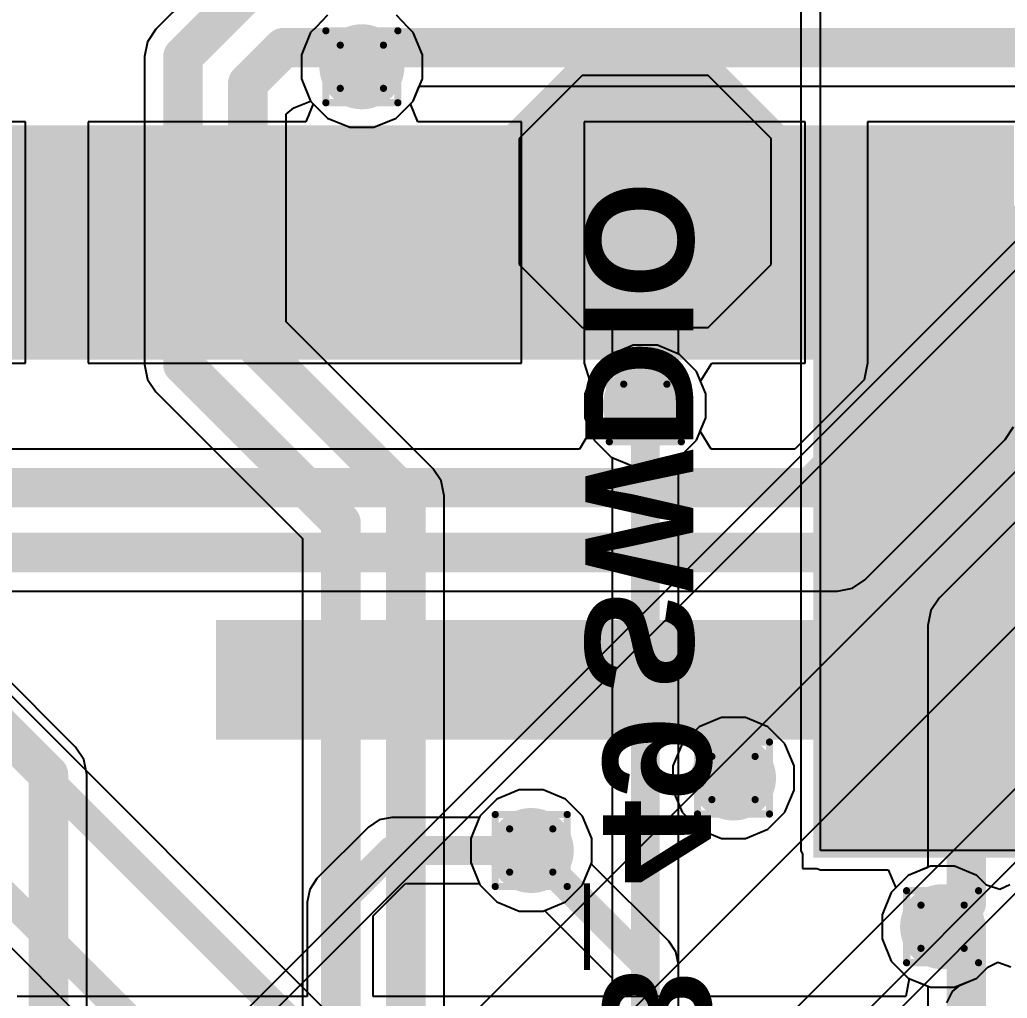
# Model space of a CAD drawing. Header units: inches. Extents: x -22 to 5433, y -13 to 5447.
# Drawn here: x 8.3 to 15.27, y 26.61 to 33.51 of the extents above; entities that cross this region are included whole.
import ezdxf

# ---------------------------------------------------------------- set-up
doc = ezdxf.new("R2010")
doc.units = ezdxf.units.IN
for name, color, linetype in [('Bottom Layer', 5, 'Continuous'), ('Bottom Overlay', 54, 'Continuous'), ('Bottom Paste', 16, 'Continuous'), ('Bottom Solder', 6, 'Continuous'), ('Drill Drawing', 1, 'Continuous'), ('Ground', 16, 'Continuous'), ('Power', 76, 'Continuous'), ('Top Layer', 1, 'Continuous'), ('Top Paste', 8, 'Continuous'), ('Top Solder', 216, 'Continuous'), ('Via Holes', 16, 'Continuous')]:
    doc.layers.add(name, color=color, linetype=linetype)
doc.styles.add('Arial_Bold', font='', dxfattribs={"height": 0.2})
doc.styles.get('Arial_Bold').set_extended_font_data('Arial', bold=True)

msp = doc.modelspace()

# ---------------------------------------------------------------- hatches: boundary and pattern name
at = {"layer": 'Bottom Layer'}
h = msp.add_hatch(color=5, dxfattribs=at)
edge = h.paths.add_edge_path()
edge.add_arc((10.7131, 33.183), 0.3, 0, 360)
for points in [[(13.4751, 31.8516), (13.4751, 32.6136), (13.0941, 32.9946), (12.3321, 32.9946), (11.9511, 32.6136), (11.9511, 31.8516), (12.3321, 31.4706), (13.0941, 31.4706)], [(13.9488, 32.1526), (17.4488, 32.1526), (17.4488, 27.6526), (13.9488, 27.6526)]]:
    msp.add_hatch(color=5, dxfattribs=at).paths.add_polyline_path(points)
h = msp.add_hatch(color=5, dxfattribs=at)
edge = h.paths.add_edge_path()
edge.add_arc((12.7131, 30.7907), 0.3, 0, 360)
h = msp.add_hatch(color=5, dxfattribs=at)
edge = h.paths.add_edge_path()
edge.add_arc((13.3354, 28.1641), 0.3, 0, 360)
h = msp.add_hatch(color=5, dxfattribs=at)
edge = h.paths.add_edge_path()
edge.add_arc((11.9081, 27.6526), 0.3, 0, 360)
h = msp.add_hatch(color=5, dxfattribs=at)
edge = h.paths.add_edge_path()
edge.add_arc((14.8106, 27.1147), 0.3, 0, 360)
at = {"layer": 'Bottom Paste'}
for points in [[(13.4751, 31.8516), (13.4751, 32.6136), (13.0941, 32.9946), (12.3321, 32.9946), (11.9511, 32.6136), (11.9511, 31.8516), (12.3321, 31.4706), (13.0941, 31.4706)], [(13.9488, 32.1526), (17.4488, 32.1526), (17.4488, 27.6526), (13.9488, 27.6526)]]:
    msp.add_hatch(color=16, dxfattribs=at).paths.add_polyline_path(points)
at = {"layer": 'Bottom Solder'}
for points in [[(13.5767, 31.8008), (13.5767, 32.6644), (13.1449, 33.0962), (12.2813, 33.0962), (11.8495, 32.6644), (11.8495, 31.8008), (12.2813, 31.369), (13.1449, 31.369)], [(13.898, 32.2034), (17.4996, 32.2034), (17.4996, 27.6018), (13.898, 27.6018)]]:
    msp.add_hatch(color=6, dxfattribs=at).paths.add_polyline_path(points)
at = {"layer": 'Ground'}
h = msp.add_hatch(color=16, dxfattribs=at)
edge = h.paths.add_edge_path()
edge.add_arc((10.7131, 33.183), 0.3, 0, 360)
h = msp.add_hatch(color=16, dxfattribs=at)
edge = h.paths.add_edge_path()
edge.add_arc((12.7131, 30.7907), 0.3, 0, 360)
h = msp.add_hatch(color=16, dxfattribs=at)
edge = h.paths.add_edge_path()
edge.add_arc((13.3354, 28.1641), 0.3, 0, 360)
h = msp.add_hatch(color=16, dxfattribs=at)
edge = h.paths.add_edge_path()
edge.add_arc((11.9081, 27.6526), 0.3, 0, 360)
h = msp.add_hatch(color=16, dxfattribs=at)
edge = h.paths.add_edge_path()
edge.add_arc((14.8106, 27.1147), 0.3, 0, 360)
at = {"layer": 'Power'}
h = msp.add_hatch(color=76, dxfattribs=at)
edge = h.paths.add_edge_path()
edge.add_arc((10.7131, 33.183), 0.3, 0, 360)
h = msp.add_hatch(color=76, dxfattribs=at)
edge = h.paths.add_edge_path()
edge.add_arc((12.7131, 30.7907), 0.3, 0, 360)
h = msp.add_hatch(color=76, dxfattribs=at)
edge = h.paths.add_edge_path()
edge.add_arc((13.3354, 28.1641), 0.3, 0, 360)
h = msp.add_hatch(color=76, dxfattribs=at)
edge = h.paths.add_edge_path()
edge.add_arc((11.9081, 27.6526), 0.3, 0, 360)
h = msp.add_hatch(color=76, dxfattribs=at)
edge = h.paths.add_edge_path()
edge.add_arc((14.8106, 27.1147), 0.3, 0, 360)
at = {"layer": 'Top Layer'}
h = msp.add_hatch(color=1, dxfattribs=at)
edge = h.paths.add_edge_path()
edge.add_arc((10.7131, 33.183), 0.3, 0, 360)
for points in [[(8.7131, 31.2177), (8.4081, 31.2177), (8.4081, 32.6677), (8.7131, 32.6677)], [(9.2131, 31.2177), (8.9081, 31.2177), (8.9081, 32.6677), (9.2131, 32.6677)], [(9.7131, 31.2177), (9.4081, 31.2177), (9.4081, 32.6677), (9.7131, 32.6677)], [(10.2131, 31.2177), (9.9081, 31.2177), (9.9081, 32.6677), (10.2131, 32.6677)], [(10.7131, 31.2177), (10.4081, 31.2177), (10.4081, 32.6677), (10.7131, 32.6677)], [(11.2131, 31.2177), (10.9081, 31.2177), (10.9081, 32.6677), (11.2131, 32.6677)], [(11.7131, 31.2177), (11.4081, 31.2177), (11.4081, 32.6677), (11.7131, 32.6677)], [(12.2131, 31.2177), (11.9081, 31.2177), (11.9081, 32.6677), (12.2131, 32.6677)], [(12.7131, 31.2177), (12.4081, 31.2177), (12.4081, 32.6677), (12.7131, 32.6677)], [(13.2131, 31.2177), (12.9081, 31.2177), (12.9081, 32.6677), (13.2131, 32.6677)], [(13.7131, 31.2177), (13.4081, 31.2177), (13.4081, 32.6677), (13.7131, 32.6677)], [(14.2131, 31.2177), (13.9081, 31.2177), (13.9081, 32.6677), (14.2131, 32.6677)], [(14.7131, 31.2177), (14.4081, 31.2177), (14.4081, 32.6677), (14.7131, 32.6677)], [(15.2131, 31.2177), (14.9081, 31.2177), (14.9081, 32.6677), (15.2131, 32.6677)], [(14.4856, 28.5367), (9.7856, 28.5367), (9.7856, 29.1767), (14.4856, 29.1767)]]:
    msp.add_hatch(color=1, dxfattribs=at).paths.add_polyline_path(points)
h = msp.add_hatch(color=1, dxfattribs=at)
edge = h.paths.add_edge_path()
edge.add_arc((12.7131, 30.7907), 0.3, 0, 360)
h = msp.add_hatch(color=1, dxfattribs=at)
edge = h.paths.add_edge_path()
edge.add_arc((13.3354, 28.1641), 0.3, 0, 360)
h = msp.add_hatch(color=1, dxfattribs=at)
edge = h.paths.add_edge_path()
edge.add_arc((11.9081, 27.6526), 0.3, 0, 360)
h = msp.add_hatch(color=1, dxfattribs=at)
edge = h.paths.add_edge_path()
edge.add_arc((14.8106, 27.1147), 0.3, 0, 360)
at = {"layer": 'Top Paste'}
for points in [[(8.7131, 31.2177), (8.4081, 31.2177), (8.4081, 32.6677), (8.7131, 32.6677)], [(9.2131, 31.2177), (8.9081, 31.2177), (8.9081, 32.6677), (9.2131, 32.6677)], [(9.7131, 31.2177), (9.4081, 31.2177), (9.4081, 32.6677), (9.7131, 32.6677)], [(10.2131, 31.2177), (9.9081, 31.2177), (9.9081, 32.6677), (10.2131, 32.6677)], [(10.7131, 31.2177), (10.4081, 31.2177), (10.4081, 32.6677), (10.7131, 32.6677)], [(11.2131, 31.2177), (10.9081, 31.2177), (10.9081, 32.6677), (11.2131, 32.6677)], [(11.7131, 31.2177), (11.4081, 31.2177), (11.4081, 32.6677), (11.7131, 32.6677)], [(12.2131, 31.2177), (11.9081, 31.2177), (11.9081, 32.6677), (12.2131, 32.6677)], [(12.7131, 31.2177), (12.4081, 31.2177), (12.4081, 32.6677), (12.7131, 32.6677)], [(13.2131, 31.2177), (12.9081, 31.2177), (12.9081, 32.6677), (13.2131, 32.6677)], [(13.7131, 31.2177), (13.4081, 31.2177), (13.4081, 32.6677), (13.7131, 32.6677)], [(14.2131, 31.2177), (13.9081, 31.2177), (13.9081, 32.6677), (14.2131, 32.6677)], [(14.7131, 31.2177), (14.4081, 31.2177), (14.4081, 32.6677), (14.7131, 32.6677)], [(15.2131, 31.2177), (14.9081, 31.2177), (14.9081, 32.6677), (15.2131, 32.6677)], [(14.4856, 28.5367), (9.7856, 28.5367), (9.7856, 29.1767), (14.4856, 29.1767)]]:
    msp.add_hatch(color=8, dxfattribs=at).paths.add_polyline_path(points)
at = {"layer": 'Top Solder'}
for points in [[(8.3147, 31.1161), (7.8065, 31.1161), (7.8065, 32.7693), (8.3147, 32.7693)], [(8.8147, 31.1161), (8.3065, 31.1161), (8.3065, 32.7693), (8.8147, 32.7693)], [(9.3147, 31.1161), (8.8065, 31.1161), (8.8065, 32.7693), (9.3147, 32.7693)], [(9.8147, 31.1161), (9.3065, 31.1161), (9.3065, 32.7693), (9.8147, 32.7693)], [(10.3147, 31.1161), (9.8065, 31.1161), (9.8065, 32.7693), (10.3147, 32.7693)], [(10.8147, 31.1161), (10.3065, 31.1161), (10.3065, 32.7693), (10.8147, 32.7693)], [(11.3147, 31.1161), (10.8065, 31.1161), (10.8065, 32.7693), (11.3147, 32.7693)], [(11.8147, 31.1161), (11.3065, 31.1161), (11.3065, 32.7693), (11.8147, 32.7693)], [(12.3147, 31.1161), (11.8065, 31.1161), (11.8065, 32.7693), (12.3147, 32.7693)], [(12.8147, 31.1161), (12.3065, 31.1161), (12.3065, 32.7693), (12.8147, 32.7693)], [(13.3147, 31.1161), (12.8065, 31.1161), (12.8065, 32.7693), (13.3147, 32.7693)], [(13.8147, 31.1161), (13.3065, 31.1161), (13.3065, 32.7693), (13.8147, 32.7693)], [(14.3147, 31.1161), (13.8065, 31.1161), (13.8065, 32.7693), (14.3147, 32.7693)], [(14.8147, 31.1161), (14.3065, 31.1161), (14.3065, 32.7693), (14.8147, 32.7693)], [(15.3147, 31.1161), (14.8065, 31.1161), (14.8065, 32.7693), (15.3147, 32.7693)], [(14.5872, 28.4351), (9.684, 28.4351), (9.684, 29.2783), (14.5872, 29.2783)]]:
    msp.add_hatch(color=216, dxfattribs=at).paths.add_polyline_path(points)
at = {"layer": 'Via Holes'}
h = msp.add_hatch(color=7, dxfattribs=at)
edge = h.paths.add_edge_path()
edge.add_arc((10.7131, 33.183), 0.15, 0, 360)
h = msp.add_hatch(color=7, dxfattribs=at)
edge = h.paths.add_edge_path()
edge.add_arc((12.7131, 30.7907), 0.15, 0, 360)
h = msp.add_hatch(color=7, dxfattribs=at)
edge = h.paths.add_edge_path()
edge.add_arc((13.3354, 28.1641), 0.15, 0, 360)
h = msp.add_hatch(color=7, dxfattribs=at)
edge = h.paths.add_edge_path()
edge.add_arc((11.9081, 27.6526), 0.15, 0, 360)
h = msp.add_hatch(color=7, dxfattribs=at)
edge = h.paths.add_edge_path()
edge.add_arc((14.8106, 27.1147), 0.15, 0, 360)

# ---------------------------------------------------------------- linework, layer by layer
at = {"layer": 'Bottom Layer'}
for p, q in [((13.8113, 34.1324), (13.8113, 27.6526)), ((13.9488, 27.6526), (13.9488, 34.1324)), ((9.7783, 33.9674), (9.2586, 33.4476)), ((11.0364, 33.4635), (10.9564, 33.5465)), ((9.2586, 33.4476), (9.1997, 33.3594)), ((11.0751, 33.4249), (11.0364, 33.4635)), ((11.1401, 33.2679), (11.0751, 33.4249)), ((9.1997, 33.3594), (9.179, 33.2554)), ((9.179, 33.2554), (9.179, 31.0814)), ((11.1401, 33.0981), (11.1401, 33.2679)), ((11.0751, 32.9411), (11.1401, 33.0981)), ((12.2686, 33.1216), (11.8241, 32.6771)), ((13.1576, 33.1216), (12.2686, 33.1216)), ((13.6021, 32.6771), (13.1576, 33.1216)), ((10.18, 32.8481), (10.234, 32.8923)), ((10.234, 32.8923), (10.3511, 32.9411)), ((10.3511, 32.9411), (10.4712, 32.821)), ((10.955, 32.821), (11.0751, 32.9411)), ((10.18, 31.3834), (10.18, 32.8481)), ((10.4712, 32.821), (10.6282, 32.756)), ((10.798, 32.756), (10.955, 32.821)), ((10.6282, 32.756), (10.798, 32.756)), ((11.8241, 32.6771), (11.8241, 31.7881)), ((13.6021, 31.7881), (13.6021, 32.6771)), ((11.8241, 31.7881), (12.2686, 31.3436)), ((13.1576, 31.3436), (13.6021, 31.7881)), ((11.2147, 30.3487), (10.18, 31.3834)), ((12.2686, 31.3436), (12.48, 31.3436)), ((12.48, 31.3436), (12.48, 31.1564)), ((12.9462, 31.1564), (12.9462, 31.3436)), ((12.9462, 31.3436), (13.1576, 31.3436)), ((12.4712, 31.1527), (12.3511, 31.0326)), ((12.48, 31.1564), (12.4712, 31.1527)), ((12.955, 31.1527), (12.9462, 31.1564)), ((13.0751, 31.0326), (12.955, 31.1527)), ((9.179, 31.0814), (9.1997, 30.9773)), ((12.3511, 31.0326), (12.2861, 30.8757)), ((13.1401, 30.8757), (13.0751, 31.0326)), ((9.1997, 30.9773), (9.2586, 30.8891)), ((9.2586, 30.8891), (10.2933, 29.8544)), ((12.2861, 30.8757), (12.2861, 30.7058)), ((13.1401, 30.7058), (13.1401, 30.8757)), ((12.2861, 30.7058), (12.3511, 30.5489)), ((13.0751, 30.5489), (13.1401, 30.7058)), ((12.3511, 30.5489), (12.4712, 30.4288)), ((12.955, 30.4288), (13.0751, 30.5489)), ((8.6933, 28.3818), (6.67, 30.4051)), ((12.4712, 30.4288), (12.6282, 30.3637)), ((12.798, 30.3637), (12.955, 30.4288)), ((11.2737, 30.2605), (11.2147, 30.3487)), ((12.6282, 30.3637), (12.798, 30.3637)), ((11.2944, 30.1564), (11.2737, 30.2605)), ((11.2944, 23.1618), (11.2944, 30.1564)), ((10.2933, 29.8544), (10.2933, 23.1618)), ((8.7523, 28.2936), (8.6933, 28.3818)), ((8.773, 28.1895), (8.7523, 28.2936)), ((8.773, 23.1618), (8.773, 28.1895)), ((11.6662, 28.0146), (11.5461, 27.8944)), ((11.8232, 28.0796), (11.6662, 28.0146)), ((11.993, 28.0796), (11.8232, 28.0796)), ((12.15, 28.0146), (11.993, 28.0796)), ((12.2701, 27.8944), (12.15, 28.0146)), ((11.5461, 27.8944), (11.4811, 27.7375)), ((12.3351, 27.7375), (12.2701, 27.8944)), ((11.4811, 27.7375), (11.4811, 27.5676)), ((12.3351, 27.5676), (12.3351, 27.7375)), ((13.8113, 27.6526), (13.8218, 27.6273)), ((13.8218, 27.6273), (13.8218, 27.5256)), ((17.7131, 27.6526), (13.9488, 27.6526)), ((11.4811, 27.5676), (11.5461, 27.4107)), ((12.3315, 27.5588), (12.3351, 27.5676)), ((12.8779, 27.0124), (12.3315, 27.5588)), ((13.8218, 27.5256), (13.9235, 27.5256)), ((13.9235, 27.5256), (13.9488, 27.5151)), ((13.9488, 27.5151), (14.4276, 27.5151)), ((14.4276, 27.5151), (14.4802, 27.3881)), ((11.5461, 27.4107), (11.6662, 27.2906)), ((14.4802, 27.3881), (14.4486, 27.3565)), ((14.4486, 27.3565), (14.3836, 27.1996)), ((11.6662, 27.2906), (11.8232, 27.2256)), ((11.8232, 27.2256), (11.993, 27.2256)), ((11.993, 27.2256), (12.0018, 27.2292)), ((12.0018, 27.2292), (12.48, 26.751)), ((14.3836, 27.1996), (14.3836, 27.0297)), ((12.9284, 26.9368), (12.8779, 27.0124)), ((14.3836, 27.0297), (14.4486, 26.8728)), ((12.9462, 26.8476), (12.9284, 26.9368)), ((12.9462, 25.5505), (12.9462, 26.8476)), ((14.4486, 26.8728), (14.5687, 26.7527)), ((12.48, 26.751), (12.48, 25.5505)), ((14.5687, 26.7527), (14.7065, 26.6956)), ((14.7065, 26.6956), (14.7065, 24.9565))]:
    msp.add_line(p, q, dxfattribs=at)
for points in [[(9.4509, 33.2554, 0.2794, 0.2794, 0), (9.9706, 33.7751, 0.2794, 0.2794, 0)], [(9.9081, 33.066, 0.2794, 0.2794, 0), (10.16, 33.3179, 0.2794, 0.2794, 0)], [(10.16, 33.3179, 0.2794, 0.2794, 0), (10.5782, 33.3179, 0.2794, 0.2794, 0)], [(10.5782, 33.3179, 0.2794, 0.2794, 0), (10.7131, 33.183, 0.2794, 0.2794, 0)], [(9.4509, 31.0814, 0.2794, 0.2794, 0), (9.4509, 33.2554, 0.2794, 0.2794, 0)], [(9.9081, 31.2707, 0.2794, 0.2794, 0), (9.9081, 33.066, 0.2794, 0.2794, 0)], [(12.7131, 32.2326, 0.2032, 0.2032, 0), (12.7131, 32.4861, 0.2032, 0.2032, 0)], [(12.7131, 30.7907, 0.2032, 0.2032, 0), (12.7131, 32.2326, 0.2032, 0.2032, 0)], [(9.9081, 31.2707, 0.2794, 0.2794, 0), (11.0224, 30.1564, 0.2794, 0.2794, 0)], [(9.4509, 31.0814, 0.2794, 0.2794, 0), (10.5652, 29.967, 0.2794, 0.2794, 0)], [(6.4777, 30.2128, 0.2794, 0.2794, 0), (8.501, 28.1895, 0.2794, 0.2794, 0)], [(11.0224, 22.6293, 0.2794, 0.2794, 0), (11.0224, 30.1564, 0.2794, 0.2794, 0)], [(10.5652, 20.1059, 0.2794, 0.2794, 0), (10.5652, 29.967, 0.2794, 0.2794, 0)], [(8.501, 18.4417, 0.2794, 0.2794, 0), (8.501, 28.1895, 0.2794, 0.2794, 0)], [(11.9081, 27.6526, 0.2032, 0.2032, 0), (12.7131, 26.8476, 0.2032, 0.2032, 0)], [(14.8106, 27.1147, 0.2794, 0.2794, 0), (14.9785, 27.1147, 0.2794, 0.2794, 0)], [(14.9785, 24.9565, 0.2794, 0.2794, 0), (14.9785, 27.1147, 0.2794, 0.2794, 0)], [(12.7131, 24.6615, 0.2032, 0.2032, 0), (12.7131, 26.8476, 0.2032, 0.2032, 0)]]:
    msp.add_lwpolyline(points, format="xyseb", dxfattribs=at)
for points in [[(10.0902, 33.3179, 0.1397, 0.1397, 1), (10.2299, 33.3179, 0.1397, 0.1397, 1)], [(10.0902, 33.3179, 0.1397, 0.1397, 1), (10.2299, 33.3179, 0.1397, 0.1397, 1)], [(10.5084, 33.3179, 0.1397, 0.1397, 1), (10.6481, 33.3179, 0.1397, 0.1397, 1)], [(10.5084, 33.3179, 0.1397, 0.1397, 1), (10.6481, 33.3179, 0.1397, 0.1397, 1)], [(9.381, 33.2554, 0.1397, 0.1397, 1), (9.5207, 33.2554, 0.1397, 0.1397, 1)], [(9.381, 33.2554, 0.1397, 0.1397, 1), (9.5207, 33.2554, 0.1397, 0.1397, 1)], [(10.6433, 33.183, 0.1397, 0.1397, 1), (10.783, 33.183, 0.1397, 0.1397, 1)], [(9.8382, 33.066, 0.1397, 0.1397, 1), (9.9779, 33.066, 0.1397, 0.1397, 1)], [(9.8382, 33.066, 0.1397, 0.1397, 1), (9.9779, 33.066, 0.1397, 0.1397, 1)], [(12.6623, 32.4861, 0.1016, 0.1016, 1), (12.7639, 32.4861, 0.1016, 0.1016, 1)], [(12.6623, 32.2326, 0.1016, 0.1016, 1), (12.7639, 32.2326, 0.1016, 0.1016, 1)], [(12.6623, 32.2326, 0.1016, 0.1016, 1), (12.7639, 32.2326, 0.1016, 0.1016, 1)], [(9.8382, 31.2707, 0.1397, 0.1397, 1), (9.9779, 31.2707, 0.1397, 0.1397, 1)], [(9.8382, 31.2707, 0.1397, 0.1397, 1), (9.9779, 31.2707, 0.1397, 0.1397, 1)], [(9.381, 31.0814, 0.1397, 0.1397, 1), (9.5207, 31.0814, 0.1397, 0.1397, 1)], [(9.381, 31.0814, 0.1397, 0.1397, 1), (9.5207, 31.0814, 0.1397, 0.1397, 1)], [(12.6623, 30.7907, 0.1016, 0.1016, 1), (12.7639, 30.7907, 0.1016, 0.1016, 1)], [(10.9526, 30.1564, 0.1397, 0.1397, 1), (11.0923, 30.1564, 0.1397, 0.1397, 1)], [(10.9526, 30.1564, 0.1397, 0.1397, 1), (11.0923, 30.1564, 0.1397, 0.1397, 1)], [(10.4954, 29.967, 0.1397, 0.1397, 1), (10.6351, 29.967, 0.1397, 0.1397, 1)], [(10.4954, 29.967, 0.1397, 0.1397, 1), (10.6351, 29.967, 0.1397, 0.1397, 1)], [(8.4312, 28.1895, 0.1397, 0.1397, 1), (8.5709, 28.1895, 0.1397, 0.1397, 1)], [(8.4312, 28.1895, 0.1397, 0.1397, 1), (8.5709, 28.1895, 0.1397, 0.1397, 1)], [(11.8573, 27.6526, 0.1016, 0.1016, 1), (11.9589, 27.6526, 0.1016, 0.1016, 1)], [(14.7407, 27.1147, 0.1397, 0.1397, 1), (14.8804, 27.1147, 0.1397, 0.1397, 1)], [(14.9086, 27.1147, 0.1397, 0.1397, 1), (15.0483, 27.1147, 0.1397, 0.1397, 1)], [(14.9086, 27.1147, 0.1397, 0.1397, 1), (15.0483, 27.1147, 0.1397, 0.1397, 1)], [(12.6623, 26.8476, 0.1016, 0.1016, 1), (12.7639, 26.8476, 0.1016, 0.1016, 1)], [(12.6623, 26.8476, 0.1016, 0.1016, 1), (12.7639, 26.8476, 0.1016, 0.1016, 1)]]:
    msp.add_lwpolyline(points, format="xyseb", close=True, dxfattribs=at)
at = {"layer": 'Bottom Overlay'}
for points in [[(11.7733, 32.6644, 0.2, 0.2, 0), (12.2813, 33.1724, 0.2, 0.2, 0)], [(12.2813, 33.1724, 0.2, 0.2, 0), (13.1449, 33.1724, 0.2, 0.2, 0)], [(13.1449, 33.1724, 0.2, 0.2, 0), (13.6529, 32.6644, 0.2, 0.2, 0)], [(11.7733, 31.8008, 0.2, 0.2, 0), (11.7733, 32.6644, 0.2, 0.2, 0)], [(13.6529, 31.8008, 0.2, 0.2, 0), (13.6529, 32.6644, 0.2, 0.2, 0)], [(11.7733, 31.8008, 0.2, 0.2, 0), (12.2813, 31.2928, 0.2, 0.2, 0)], [(13.1449, 31.2928, 0.2, 0.2, 0), (13.6529, 31.8008, 0.2, 0.2, 0)], [(12.2813, 31.2928, 0.2, 0.2, 0), (13.1449, 31.2928, 0.2, 0.2, 0)]]:
    msp.add_lwpolyline(points, format="xyseb", dxfattribs=at)
for points in [[(12.2313, 33.1724, 0.1, 0.1, 1), (12.3313, 33.1724, 0.1, 0.1, 1)], [(12.2313, 33.1724, 0.1, 0.1, 1), (12.3313, 33.1724, 0.1, 0.1, 1)], [(13.0949, 33.1724, 0.1, 0.1, 1), (13.1949, 33.1724, 0.1, 0.1, 1)], [(13.0949, 33.1724, 0.1, 0.1, 1), (13.1949, 33.1724, 0.1, 0.1, 1)], [(11.7233, 32.6644, 0.1, 0.1, 1), (11.8233, 32.6644, 0.1, 0.1, 1)], [(11.7233, 32.6644, 0.1, 0.1, 1), (11.8233, 32.6644, 0.1, 0.1, 1)], [(13.6029, 32.6644, 0.1, 0.1, 1), (13.7029, 32.6644, 0.1, 0.1, 1)], [(13.6029, 32.6644, 0.1, 0.1, 1), (13.7029, 32.6644, 0.1, 0.1, 1)], [(11.7233, 31.8008, 0.1, 0.1, 1), (11.8233, 31.8008, 0.1, 0.1, 1)], [(11.7233, 31.8008, 0.1, 0.1, 1), (11.8233, 31.8008, 0.1, 0.1, 1)], [(13.6029, 31.8008, 0.1, 0.1, 1), (13.7029, 31.8008, 0.1, 0.1, 1)], [(13.6029, 31.8008, 0.1, 0.1, 1), (13.7029, 31.8008, 0.1, 0.1, 1)], [(12.2313, 31.2928, 0.1, 0.1, 1), (12.3313, 31.2928, 0.1, 0.1, 1)], [(12.2313, 31.2928, 0.1, 0.1, 1), (12.3313, 31.2928, 0.1, 0.1, 1)], [(13.0949, 31.2928, 0.1, 0.1, 1), (13.1949, 31.2928, 0.1, 0.1, 1)], [(13.0949, 31.2928, 0.1, 0.1, 1), (13.1949, 31.2928, 0.1, 0.1, 1)]]:
    msp.add_lwpolyline(points, format="xyseb", close=True, dxfattribs=at)
at = {"layer": 'Bottom Solder'}
for p in [(-5.5852, 10.8458), (-5.5045, 7.2536), (-5.2386, 6.9971), (-5.2385, 11.397), (-3.6162, 11.3878), (-3.0662, 10.8378)]:
    msp.add_line(p, (5432.8521, 5447.4931), dxfattribs=at)
at = {"layer": 'Drill Drawing'}
for points in [[(10.4591, 33.437, 0.0508, 0.0508, 0), (10.9671, 33.437, 0.0508, 0.0508, 0)], [(10.4591, 32.929, 0.0508, 0.0508, 0), (10.4591, 33.437, 0.0508, 0.0508, 0)], [(10.9671, 32.929, 0.0508, 0.0508, 0), (10.9671, 33.437, 0.0508, 0.0508, 0)], [(10.5607, 33.3354, 0.0508, 0.0508, 0), (10.8655, 33.3354, 0.0508, 0.0508, 0)], [(10.5607, 33.0306, 0.0508, 0.0508, 0), (10.5607, 33.3354, 0.0508, 0.0508, 0)], [(10.8655, 33.0306, 0.0508, 0.0508, 0), (10.8655, 33.3354, 0.0508, 0.0508, 0)], [(10.5607, 33.0306, 0.0508, 0.0508, 0), (10.8655, 33.0306, 0.0508, 0.0508, 0)], [(10.4591, 32.929, 0.0508, 0.0508, 0), (10.9671, 32.929, 0.0508, 0.0508, 0)], [(12.4591, 31.0447, 0.0508, 0.0508, 0), (12.9671, 31.0447, 0.0508, 0.0508, 0)], [(12.4591, 30.5367, 0.0508, 0.0508, 0), (12.4591, 31.0447, 0.0508, 0.0508, 0)], [(12.9671, 30.5367, 0.0508, 0.0508, 0), (12.9671, 31.0447, 0.0508, 0.0508, 0)], [(12.5607, 30.9431, 0.0508, 0.0508, 0), (12.8655, 30.9431, 0.0508, 0.0508, 0)], [(12.5607, 30.6383, 0.0508, 0.0508, 0), (12.5607, 30.9431, 0.0508, 0.0508, 0)], [(12.8655, 30.6383, 0.0508, 0.0508, 0), (12.8655, 30.9431, 0.0508, 0.0508, 0)], [(12.5607, 30.6383, 0.0508, 0.0508, 0), (12.8655, 30.6383, 0.0508, 0.0508, 0)], [(12.4591, 30.5367, 0.0508, 0.0508, 0), (12.9671, 30.5367, 0.0508, 0.0508, 0)], [(13.0814, 28.4181, 0.0508, 0.0508, 0), (13.5894, 28.4181, 0.0508, 0.0508, 0)], [(13.0814, 27.9101, 0.0508, 0.0508, 0), (13.0814, 28.4181, 0.0508, 0.0508, 0)], [(13.5894, 27.9101, 0.0508, 0.0508, 0), (13.5894, 28.4181, 0.0508, 0.0508, 0)], [(13.183, 28.3165, 0.0508, 0.0508, 0), (13.4878, 28.3165, 0.0508, 0.0508, 0)], [(13.183, 28.0117, 0.0508, 0.0508, 0), (13.183, 28.3165, 0.0508, 0.0508, 0)], [(13.4878, 28.0117, 0.0508, 0.0508, 0), (13.4878, 28.3165, 0.0508, 0.0508, 0)], [(13.183, 28.0117, 0.0508, 0.0508, 0), (13.4878, 28.0117, 0.0508, 0.0508, 0)], [(11.6541, 27.9066, 0.0508, 0.0508, 0), (12.1621, 27.9066, 0.0508, 0.0508, 0)], [(11.6541, 27.3986, 0.0508, 0.0508, 0), (11.6541, 27.9066, 0.0508, 0.0508, 0)], [(12.1621, 27.3986, 0.0508, 0.0508, 0), (12.1621, 27.9066, 0.0508, 0.0508, 0)], [(13.0814, 27.9101, 0.0508, 0.0508, 0), (13.5894, 27.9101, 0.0508, 0.0508, 0)], [(11.7557, 27.805, 0.0508, 0.0508, 0), (12.0605, 27.805, 0.0508, 0.0508, 0)], [(11.7557, 27.5002, 0.0508, 0.0508, 0), (11.7557, 27.805, 0.0508, 0.0508, 0)], [(12.0605, 27.5002, 0.0508, 0.0508, 0), (12.0605, 27.805, 0.0508, 0.0508, 0)], [(11.7557, 27.5002, 0.0508, 0.0508, 0), (12.0605, 27.5002, 0.0508, 0.0508, 0)], [(11.6541, 27.3986, 0.0508, 0.0508, 0), (12.1621, 27.3986, 0.0508, 0.0508, 0)], [(14.5566, 27.3687, 0.0508, 0.0508, 0), (15.0646, 27.3687, 0.0508, 0.0508, 0)], [(14.5566, 26.8607, 0.0508, 0.0508, 0), (14.5566, 27.3687, 0.0508, 0.0508, 0)], [(15.0646, 26.8607, 0.0508, 0.0508, 0), (15.0646, 27.3687, 0.0508, 0.0508, 0)], [(14.6582, 27.2671, 0.0508, 0.0508, 0), (14.963, 27.2671, 0.0508, 0.0508, 0)], [(14.6582, 26.9623, 0.0508, 0.0508, 0), (14.6582, 27.2671, 0.0508, 0.0508, 0)], [(14.963, 26.9623, 0.0508, 0.0508, 0), (14.963, 27.2671, 0.0508, 0.0508, 0)], [(14.6582, 26.9623, 0.0508, 0.0508, 0), (14.963, 26.9623, 0.0508, 0.0508, 0)], [(14.5566, 26.8607, 0.0508, 0.0508, 0), (15.0646, 26.8607, 0.0508, 0.0508, 0)]]:
    msp.add_lwpolyline(points, format="xyseb", dxfattribs=at)
for points in [[(10.4464, 33.437, 0.0254, 0.0254, 1), (10.4718, 33.437, 0.0254, 0.0254, 1)], [(10.4464, 33.437, 0.0254, 0.0254, 1), (10.4718, 33.437, 0.0254, 0.0254, 1)], [(10.9544, 33.437, 0.0254, 0.0254, 1), (10.9798, 33.437, 0.0254, 0.0254, 1)], [(10.9544, 33.437, 0.0254, 0.0254, 1), (10.9798, 33.437, 0.0254, 0.0254, 1)], [(10.548, 33.3354, 0.0254, 0.0254, 1), (10.5734, 33.3354, 0.0254, 0.0254, 1)], [(10.548, 33.3354, 0.0254, 0.0254, 1), (10.5734, 33.3354, 0.0254, 0.0254, 1)], [(10.8528, 33.3354, 0.0254, 0.0254, 1), (10.8782, 33.3354, 0.0254, 0.0254, 1)], [(10.8528, 33.3354, 0.0254, 0.0254, 1), (10.8782, 33.3354, 0.0254, 0.0254, 1)], [(10.548, 33.0306, 0.0254, 0.0254, 1), (10.5734, 33.0306, 0.0254, 0.0254, 1)], [(10.548, 33.0306, 0.0254, 0.0254, 1), (10.5734, 33.0306, 0.0254, 0.0254, 1)], [(10.8528, 33.0306, 0.0254, 0.0254, 1), (10.8782, 33.0306, 0.0254, 0.0254, 1)], [(10.8528, 33.0306, 0.0254, 0.0254, 1), (10.8782, 33.0306, 0.0254, 0.0254, 1)], [(10.4464, 32.929, 0.0254, 0.0254, 1), (10.4718, 32.929, 0.0254, 0.0254, 1)], [(10.4464, 32.929, 0.0254, 0.0254, 1), (10.4718, 32.929, 0.0254, 0.0254, 1)], [(10.9544, 32.929, 0.0254, 0.0254, 1), (10.9798, 32.929, 0.0254, 0.0254, 1)], [(10.9544, 32.929, 0.0254, 0.0254, 1), (10.9798, 32.929, 0.0254, 0.0254, 1)], [(12.4464, 31.0447, 0.0254, 0.0254, 1), (12.4718, 31.0447, 0.0254, 0.0254, 1)], [(12.4464, 31.0447, 0.0254, 0.0254, 1), (12.4718, 31.0447, 0.0254, 0.0254, 1)], [(12.9544, 31.0447, 0.0254, 0.0254, 1), (12.9798, 31.0447, 0.0254, 0.0254, 1)], [(12.9544, 31.0447, 0.0254, 0.0254, 1), (12.9798, 31.0447, 0.0254, 0.0254, 1)], [(12.548, 30.9431, 0.0254, 0.0254, 1), (12.5734, 30.9431, 0.0254, 0.0254, 1)], [(12.548, 30.9431, 0.0254, 0.0254, 1), (12.5734, 30.9431, 0.0254, 0.0254, 1)], [(12.8528, 30.9431, 0.0254, 0.0254, 1), (12.8782, 30.9431, 0.0254, 0.0254, 1)], [(12.8528, 30.9431, 0.0254, 0.0254, 1), (12.8782, 30.9431, 0.0254, 0.0254, 1)], [(12.548, 30.6383, 0.0254, 0.0254, 1), (12.5734, 30.6383, 0.0254, 0.0254, 1)], [(12.548, 30.6383, 0.0254, 0.0254, 1), (12.5734, 30.6383, 0.0254, 0.0254, 1)], [(12.8528, 30.6383, 0.0254, 0.0254, 1), (12.8782, 30.6383, 0.0254, 0.0254, 1)], [(12.8528, 30.6383, 0.0254, 0.0254, 1), (12.8782, 30.6383, 0.0254, 0.0254, 1)], [(12.4464, 30.5367, 0.0254, 0.0254, 1), (12.4718, 30.5367, 0.0254, 0.0254, 1)], [(12.4464, 30.5367, 0.0254, 0.0254, 1), (12.4718, 30.5367, 0.0254, 0.0254, 1)], [(12.9544, 30.5367, 0.0254, 0.0254, 1), (12.9798, 30.5367, 0.0254, 0.0254, 1)], [(12.9544, 30.5367, 0.0254, 0.0254, 1), (12.9798, 30.5367, 0.0254, 0.0254, 1)], [(13.0687, 28.4181, 0.0254, 0.0254, 1), (13.0941, 28.4181, 0.0254, 0.0254, 1)], [(13.0687, 28.4181, 0.0254, 0.0254, 1), (13.0941, 28.4181, 0.0254, 0.0254, 1)], [(13.5767, 28.4181, 0.0254, 0.0254, 1), (13.6021, 28.4181, 0.0254, 0.0254, 1)], [(13.5767, 28.4181, 0.0254, 0.0254, 1), (13.6021, 28.4181, 0.0254, 0.0254, 1)], [(13.1703, 28.3165, 0.0254, 0.0254, 1), (13.1957, 28.3165, 0.0254, 0.0254, 1)], [(13.1703, 28.3165, 0.0254, 0.0254, 1), (13.1957, 28.3165, 0.0254, 0.0254, 1)], [(13.4751, 28.3165, 0.0254, 0.0254, 1), (13.5005, 28.3165, 0.0254, 0.0254, 1)], [(13.4751, 28.3165, 0.0254, 0.0254, 1), (13.5005, 28.3165, 0.0254, 0.0254, 1)], [(13.1703, 28.0117, 0.0254, 0.0254, 1), (13.1957, 28.0117, 0.0254, 0.0254, 1)], [(13.1703, 28.0117, 0.0254, 0.0254, 1), (13.1957, 28.0117, 0.0254, 0.0254, 1)], [(13.4751, 28.0117, 0.0254, 0.0254, 1), (13.5005, 28.0117, 0.0254, 0.0254, 1)], [(13.4751, 28.0117, 0.0254, 0.0254, 1), (13.5005, 28.0117, 0.0254, 0.0254, 1)], [(11.6414, 27.9066, 0.0254, 0.0254, 1), (11.6668, 27.9066, 0.0254, 0.0254, 1)], [(11.6414, 27.9066, 0.0254, 0.0254, 1), (11.6668, 27.9066, 0.0254, 0.0254, 1)], [(12.1494, 27.9066, 0.0254, 0.0254, 1), (12.1748, 27.9066, 0.0254, 0.0254, 1)], [(12.1494, 27.9066, 0.0254, 0.0254, 1), (12.1748, 27.9066, 0.0254, 0.0254, 1)], [(13.0687, 27.9101, 0.0254, 0.0254, 1), (13.0941, 27.9101, 0.0254, 0.0254, 1)], [(13.0687, 27.9101, 0.0254, 0.0254, 1), (13.0941, 27.9101, 0.0254, 0.0254, 1)], [(13.5767, 27.9101, 0.0254, 0.0254, 1), (13.6021, 27.9101, 0.0254, 0.0254, 1)], [(13.5767, 27.9101, 0.0254, 0.0254, 1), (13.6021, 27.9101, 0.0254, 0.0254, 1)], [(11.743, 27.805, 0.0254, 0.0254, 1), (11.7684, 27.805, 0.0254, 0.0254, 1)], [(11.743, 27.805, 0.0254, 0.0254, 1), (11.7684, 27.805, 0.0254, 0.0254, 1)], [(12.0478, 27.805, 0.0254, 0.0254, 1), (12.0732, 27.805, 0.0254, 0.0254, 1)], [(12.0478, 27.805, 0.0254, 0.0254, 1), (12.0732, 27.805, 0.0254, 0.0254, 1)], [(11.743, 27.5002, 0.0254, 0.0254, 1), (11.7684, 27.5002, 0.0254, 0.0254, 1)], [(11.743, 27.5002, 0.0254, 0.0254, 1), (11.7684, 27.5002, 0.0254, 0.0254, 1)], [(12.0478, 27.5002, 0.0254, 0.0254, 1), (12.0732, 27.5002, 0.0254, 0.0254, 1)], [(12.0478, 27.5002, 0.0254, 0.0254, 1), (12.0732, 27.5002, 0.0254, 0.0254, 1)], [(11.6414, 27.3986, 0.0254, 0.0254, 1), (11.6668, 27.3986, 0.0254, 0.0254, 1)], [(11.6414, 27.3986, 0.0254, 0.0254, 1), (11.6668, 27.3986, 0.0254, 0.0254, 1)], [(12.1494, 27.3986, 0.0254, 0.0254, 1), (12.1748, 27.3986, 0.0254, 0.0254, 1)], [(12.1494, 27.3986, 0.0254, 0.0254, 1), (12.1748, 27.3986, 0.0254, 0.0254, 1)], [(14.5439, 27.3687, 0.0254, 0.0254, 1), (14.5693, 27.3687, 0.0254, 0.0254, 1)], [(14.5439, 27.3687, 0.0254, 0.0254, 1), (14.5693, 27.3687, 0.0254, 0.0254, 1)], [(15.0519, 27.3687, 0.0254, 0.0254, 1), (15.0773, 27.3687, 0.0254, 0.0254, 1)], [(15.0519, 27.3687, 0.0254, 0.0254, 1), (15.0773, 27.3687, 0.0254, 0.0254, 1)], [(14.6455, 27.2671, 0.0254, 0.0254, 1), (14.6709, 27.2671, 0.0254, 0.0254, 1)], [(14.6455, 27.2671, 0.0254, 0.0254, 1), (14.6709, 27.2671, 0.0254, 0.0254, 1)], [(14.9503, 27.2671, 0.0254, 0.0254, 1), (14.9757, 27.2671, 0.0254, 0.0254, 1)], [(14.9503, 27.2671, 0.0254, 0.0254, 1), (14.9757, 27.2671, 0.0254, 0.0254, 1)], [(14.6455, 26.9623, 0.0254, 0.0254, 1), (14.6709, 26.9623, 0.0254, 0.0254, 1)], [(14.6455, 26.9623, 0.0254, 0.0254, 1), (14.6709, 26.9623, 0.0254, 0.0254, 1)], [(14.9503, 26.9623, 0.0254, 0.0254, 1), (14.9757, 26.9623, 0.0254, 0.0254, 1)], [(14.9503, 26.9623, 0.0254, 0.0254, 1), (14.9757, 26.9623, 0.0254, 0.0254, 1)], [(14.5439, 26.8607, 0.0254, 0.0254, 1), (14.5693, 26.8607, 0.0254, 0.0254, 1)], [(14.5439, 26.8607, 0.0254, 0.0254, 1), (14.5693, 26.8607, 0.0254, 0.0254, 1)], [(15.0519, 26.8607, 0.0254, 0.0254, 1), (15.0773, 26.8607, 0.0254, 0.0254, 1)], [(15.0519, 26.8607, 0.0254, 0.0254, 1), (15.0773, 26.8607, 0.0254, 0.0254, 1)]]:
    msp.add_lwpolyline(points, format="xyseb", close=True, dxfattribs=at)
at = {"layer": 'Ground'}
for p, q in [((10.4698, 33.5465), (10.3898, 33.4635)), ((11.0364, 33.4635), (10.9564, 33.5465)), ((10.3898, 33.4635), (10.3511, 33.4249)), ((11.0751, 33.4249), (11.0364, 33.4635)), ((10.3511, 33.4249), (10.2861, 33.2679)), ((11.1401, 33.2679), (11.0751, 33.4249)), ((10.2861, 33.2679), (10.2861, 33.0981)), ((11.1401, 33.0981), (11.1401, 33.2679)), ((10.2861, 33.0981), (10.3511, 32.9411)), ((11.0751, 32.9411), (11.1401, 33.0981)), ((10.3511, 32.9411), (10.4712, 32.821)), ((10.955, 32.821), (11.0751, 32.9411)), ((10.4712, 32.821), (10.6282, 32.756)), ((10.798, 32.756), (10.955, 32.821)), ((10.6282, 32.756), (10.798, 32.756)), ((12.6282, 31.2177), (12.4712, 31.1527)), ((12.798, 31.2177), (12.6282, 31.2177)), ((12.955, 31.1527), (12.798, 31.2177)), ((12.4712, 31.1527), (12.3511, 31.0326)), ((13.0751, 31.0326), (12.955, 31.1527)), ((12.3511, 31.0326), (12.2861, 30.8757)), ((13.1401, 30.8757), (13.0751, 31.0326)), ((12.2861, 30.8757), (12.2861, 30.7058)), ((13.1401, 30.7058), (13.1401, 30.8757)), ((12.2861, 30.7058), (12.3511, 30.5489)), ((13.0751, 30.5489), (13.1401, 30.7058)), ((12.3511, 30.5489), (12.4712, 30.4288)), ((12.955, 30.4288), (13.0751, 30.5489)), ((12.4712, 30.4288), (12.48, 30.4251)), ((12.48, 30.4251), (12.48, 25.0237)), ((12.9462, 30.4251), (12.955, 30.4288)), ((12.9462, 25.1203), (12.9462, 30.4251)), ((4.9639, 30.241), (14.561, 20.6439)), ((15.3895, 21.5945), (7.3792, 29.6048)), ((11.6662, 28.0146), (11.5461, 27.8944)), ((11.8232, 28.0796), (11.6662, 28.0146)), ((11.993, 28.0796), (11.8232, 28.0796)), ((12.15, 28.0146), (11.993, 28.0796)), ((12.2701, 27.8944), (12.15, 28.0146)), ((11.5461, 27.8944), (11.4811, 27.7375)), ((12.3351, 27.7375), (12.2701, 27.8944)), ((11.4811, 27.7375), (11.4811, 27.5676)), ((12.3351, 27.5676), (12.3351, 27.7375)), ((11.4811, 27.5676), (11.5461, 27.4107)), ((12.2701, 27.4107), (12.3351, 27.5676)), ((14.7257, 27.5417), (14.5687, 27.4767)), ((14.8955, 27.5417), (14.7257, 27.5417)), ((15.0525, 27.4767), (14.8955, 27.5417)), ((14.5687, 27.4767), (14.4486, 27.3565)), ((15.1208, 27.4083), (15.0525, 27.4767)), ((11.5461, 27.4107), (11.6662, 27.2906)), ((12.15, 27.2906), (12.2701, 27.4107)), ((15.2146, 27.3769), (15.1208, 27.4083)), ((15.2844, 27.4107), (15.2146, 27.3769)), ((14.4486, 27.3565), (14.3836, 27.1996)), ((11.6662, 27.2906), (11.8232, 27.2256)), ((11.993, 27.2256), (12.15, 27.2906)), ((11.8232, 27.2256), (11.993, 27.2256)), ((14.3836, 27.1996), (14.3836, 27.0297)), ((14.3836, 27.0297), (14.4486, 26.8728)), ((14.4486, 26.8728), (14.5687, 26.7527)), ((15.0525, 26.7527), (15.1297, 26.8299)), ((15.1297, 26.8299), (15.1995, 26.8637)), ((15.1995, 26.8637), (15.2933, 26.8323)), ((14.5687, 26.7527), (14.7257, 26.6877)), ((14.7257, 26.6877), (14.8955, 26.6877)), ((14.8955, 26.6877), (15.0525, 26.7527))]:
    msp.add_line(p, q, dxfattribs=at)
for points in [[(12.7131, 25.0237, 0.2032, 0.2032, 0), (12.7131, 30.7907, 0.2032, 0.2032, 0)], [(4.8006, 30.734, 0.2032, 0.2032, 0), (14.7259, 20.8087, 0.2032, 0.2032, 0)], [(7.1461, 29.5082, 0.2032, 0.2032, 0), (15.293, 21.3614, 0.2032, 0.2032, 0)]]:
    msp.add_lwpolyline(points, format="xyseb", dxfattribs=at)
msp.add_lwpolyline([(12.6623, 30.7907, 0.1016, 0.1016, 1), (12.7639, 30.7907, 0.1016, 0.1016, 1)], format="xyseb", close=True, dxfattribs=at)
at = {"layer": 'Power'}
for p, q in [((10.4698, 33.5465), (10.3898, 33.4635)), ((11.0364, 33.4635), (10.9564, 33.5465)), ((10.3898, 33.4635), (10.3511, 33.4249)), ((11.0751, 33.4249), (11.0364, 33.4635)), ((10.3511, 33.4249), (10.2861, 33.2679)), ((11.1401, 33.2679), (11.0751, 33.4249)), ((10.2861, 33.2679), (10.2861, 33.0981)), ((11.1401, 33.0981), (11.1401, 33.2679)), ((10.2861, 33.0981), (10.3511, 32.9411)), ((11.0751, 32.9411), (11.1401, 33.0981)), ((10.3511, 32.9411), (10.4712, 32.821)), ((10.955, 32.821), (11.0751, 32.9411)), ((10.4712, 32.821), (10.6282, 32.756)), ((10.798, 32.756), (10.955, 32.821)), ((10.6282, 32.756), (10.798, 32.756)), ((12.6282, 31.2177), (12.4712, 31.1527)), ((12.798, 31.2177), (12.6282, 31.2177)), ((12.955, 31.1527), (12.798, 31.2177)), ((12.4712, 31.1527), (12.3511, 31.0326)), ((13.0751, 31.0326), (12.955, 31.1527)), ((12.3511, 31.0326), (12.2861, 30.8757)), ((13.1401, 30.8757), (13.0751, 31.0326)), ((12.2861, 30.8757), (12.2861, 30.7058)), ((13.1401, 30.7058), (13.1401, 30.8757)), ((12.2861, 30.7058), (12.3511, 30.5489)), ((13.0751, 30.5489), (13.1401, 30.7058)), ((12.3511, 30.5489), (12.4712, 30.4288)), ((12.955, 30.4288), (13.0751, 30.5489)), ((12.4712, 30.4288), (12.6282, 30.3637)), ((12.798, 30.3637), (12.955, 30.4288)), ((12.6282, 30.3637), (12.798, 30.3637)), ((13.2505, 28.5911), (13.0935, 28.5261)), ((13.4203, 28.5911), (13.2505, 28.5911)), ((13.5773, 28.5261), (13.4203, 28.5911)), ((13.0935, 28.5261), (12.9734, 28.406)), ((13.6974, 28.406), (13.5773, 28.5261)), ((12.9734, 28.406), (12.9084, 28.249)), ((13.7624, 28.249), (13.6974, 28.406)), ((12.9084, 28.249), (12.9084, 28.0792)), ((13.7624, 28.0792), (13.7624, 28.249)), ((11.6662, 28.0146), (11.5461, 27.8944)), ((11.8232, 28.0796), (11.6662, 28.0146)), ((11.993, 28.0796), (11.8232, 28.0796)), ((12.15, 28.0146), (11.993, 28.0796)), ((12.2701, 27.8944), (12.15, 28.0146)), ((12.9084, 28.0792), (12.9734, 27.9222)), ((13.6974, 27.9222), (13.7624, 28.0792)), ((11.5461, 27.8944), (11.4811, 27.7375)), ((12.3351, 27.7375), (12.2701, 27.8944)), ((12.9734, 27.9222), (13.0935, 27.8021)), ((13.5773, 27.8021), (13.6974, 27.9222)), ((13.0935, 27.8021), (13.2505, 27.7371)), ((13.4203, 27.7371), (13.5773, 27.8021)), ((11.4811, 27.7375), (11.4811, 27.5676)), ((12.3351, 27.5676), (12.3351, 27.7375)), ((13.2505, 27.7371), (13.4203, 27.7371)), ((11.4811, 27.5676), (11.5461, 27.4107)), ((12.2701, 27.4107), (12.3351, 27.5676)), ((14.7257, 27.5417), (14.5687, 27.4767)), ((14.8955, 27.5417), (14.7257, 27.5417)), ((15.0525, 27.4767), (14.8955, 27.5417)), ((14.5687, 27.4767), (14.4486, 27.3565)), ((15.1208, 27.4083), (15.0525, 27.4767)), ((11.5461, 27.4107), (11.6662, 27.2906)), ((12.15, 27.2906), (12.2701, 27.4107)), ((15.2146, 27.3769), (15.1208, 27.4083)), ((15.2844, 27.4107), (15.2146, 27.3769)), ((14.4486, 27.3565), (14.3836, 27.1996)), ((11.6662, 27.2906), (11.8232, 27.2256)), ((11.993, 27.2256), (12.15, 27.2906)), ((11.8232, 27.2256), (11.993, 27.2256)), ((14.3836, 27.1996), (14.3836, 27.0297)), ((14.3836, 27.0297), (14.4486, 26.8728)), ((14.4486, 26.8728), (14.5687, 26.7527)), ((15.0525, 26.7527), (15.1297, 26.8299)), ((15.1297, 26.8299), (15.1995, 26.8637)), ((15.1995, 26.8637), (15.2933, 26.8323)), ((14.5687, 26.7527), (14.7257, 26.6877)), ((14.7257, 26.6877), (14.8955, 26.6877)), ((14.8955, 26.6877), (15.0525, 26.7527))]:
    msp.add_line(p, q, dxfattribs=at)
at = {"layer": 'Top Layer'}
for p, q in [((10.4698, 33.5465), (10.3898, 33.4635)), ((10.3898, 33.4635), (10.3511, 33.4249)), ((10.3511, 33.4249), (10.2861, 33.2679)), ((10.2861, 33.2679), (10.2861, 33.0981)), ((10.2861, 33.0981), (10.3511, 32.9411)), ((11.0751, 32.9411), (11.1185, 33.046)), ((11.1185, 33.046), (17.0393, 33.046)), ((10.3705, 32.9217), (10.3179, 32.7947)), ((10.3511, 32.9411), (10.3705, 32.9217)), ((11.0557, 32.9217), (11.0751, 32.9411)), ((11.1083, 32.7947), (11.0557, 32.9217)), ((8.3401, 32.7947), (7.7811, 32.7947)), ((8.3401, 31.0907), (8.3401, 32.7947)), ((10.3179, 32.7947), (8.7811, 32.7947)), ((8.7811, 32.7947), (8.7811, 31.0907)), ((11.8401, 32.7947), (11.1083, 32.7947)), ((11.8401, 31.0907), (11.8401, 32.7947)), ((13.8401, 32.7947), (12.2811, 32.7947)), ((12.2811, 32.7947), (12.2811, 31.0908)), ((13.8401, 31.0907), (13.8401, 32.7947)), ((17.1109, 32.7947), (14.2811, 32.7947)), ((14.2811, 32.7947), (14.2811, 31.0908)), ((7.7811, 31.0907), (8.3401, 31.0907)), ((8.7811, 31.0907), (11.8401, 31.0907)), ((12.2811, 31.0908), (12.2811, 31.0908)), ((12.2811, 31.0908), (12.3226, 30.9637)), ((13.1036, 30.9637), (13.1829, 31.0907)), ((13.1829, 31.0907), (13.8401, 31.0907)), ((14.2811, 31.0907), (14.257, 30.9737)), ((14.2811, 31.0908), (14.2811, 31.0908)), ((14.2811, 31.0908), (14.2811, 31.0908)), ((14.2811, 31.0908), (14.2811, 31.0907)), ((12.3226, 30.9637), (12.2861, 30.8757)), ((13.1401, 30.8757), (13.1036, 30.9637)), ((14.257, 30.9737), (13.768, 30.4848)), ((12.2861, 30.8757), (12.2861, 30.7058)), ((13.1401, 30.7058), (13.1401, 30.8757)), ((12.2861, 30.7058), (12.3251, 30.6118)), ((13.1011, 30.6118), (13.1401, 30.7058)), ((12.3251, 30.6118), (12.2493, 30.4848)), ((13.1769, 30.4848), (13.1011, 30.6118)), ((15.2529, 30.5539), (15.3118, 30.6422)), ((14.2623, 29.5634), (15.2529, 30.5539)), ((15.2529, 30.5539), (15.2529, 30.5539)), ((12.2493, 30.4848), (4.825, 30.4848)), ((13.768, 30.4848), (13.1769, 30.4848)), ((15.5665, 30.2138), (14.7862, 29.4335)), ((14.1741, 29.5044), (14.2623, 29.5634)), ((4.825, 29.4837), (14.07, 29.4837)), ((14.07, 29.4837), (14.1741, 29.5044)), ((14.7862, 29.4335), (14.7272, 29.3452)), ((14.7272, 29.3452), (14.7065, 29.2412)), ((14.7065, 29.2412), (14.7065, 27.5337)), ((11.6662, 28.0146), (11.5461, 27.8944)), ((11.8232, 28.0796), (11.6662, 28.0146)), ((11.993, 28.0796), (11.8232, 28.0796)), ((12.15, 28.0146), (11.993, 28.0796)), ((12.2701, 27.8944), (12.15, 28.0146)), ((10.924, 27.8856), (10.8348, 27.8679)), ((11.5425, 27.8856), (10.924, 27.8856)), ((11.5461, 27.8944), (11.5425, 27.8856)), ((12.3351, 27.7375), (12.2701, 27.8944)), ((10.7592, 27.8174), (10.3958, 27.454)), ((10.8348, 27.8679), (10.7592, 27.8174)), ((12.3351, 27.5676), (12.3351, 27.7375)), ((12.2701, 27.4107), (12.3351, 27.5676)), ((14.7065, 27.5337), (14.5687, 27.4767)), ((10.3958, 27.454), (10.3453, 27.3784)), ((14.5687, 27.4767), (14.4486, 27.3565)), ((10.7937, 27.1926), (11.0205, 27.4195)), ((11.0205, 27.4195), (11.5425, 27.4195)), ((11.5425, 27.4195), (11.5461, 27.4107)), ((11.5461, 27.4107), (11.6662, 27.2906)), ((12.15, 27.2906), (12.2701, 27.4107)), ((10.3453, 27.3784), (10.3275, 27.2892)), ((14.4486, 27.3565), (14.3836, 27.1996)), ((10.3275, 27.2892), (10.3275, 26.6227)), ((11.6662, 27.2906), (11.8232, 27.2256)), ((11.993, 27.2256), (12.15, 27.2906)), ((10.7937, 26.6227), (10.7937, 27.1926)), ((11.8232, 27.2256), (11.993, 27.2256)), ((14.3836, 27.1996), (14.3836, 27.0297)), ((14.3836, 27.0297), (14.4486, 26.8728)), ((14.4486, 26.8728), (14.5687, 26.7527)), ((15.0525, 26.7527), (15.1297, 26.8299)), ((15.1297, 26.8299), (15.1995, 26.8637)), ((15.1995, 26.8637), (15.2933, 26.8323)), ((14.5758, 26.7497), (14.5505, 26.6227)), ((14.5687, 26.7527), (14.5758, 26.7497)), ((14.8804, 26.6575), (14.9337, 26.7035)), ((14.9337, 26.7035), (15.0525, 26.7527)), ((10.3275, 26.6227), (8.2811, 26.6227)), ((14.5505, 26.6227), (10.7937, 26.6227)), ((14.8401, 26.5772), (14.8804, 26.6575))]:
    msp.add_line(p, q, dxfattribs=at)
for points in [[(10.7131, 33.3179, 0.2794, 0.2794, 0), (17.1519, 33.3179, 0.2794, 0.2794, 0)], [(10.7131, 33.183, 0.2794, 0.2794, 0), (10.7131, 33.3179, 0.2794, 0.2794, 0)], [(14.5606, 30.8928, 0.2794, 0.2794, 0), (14.5606, 31.9427, 0.2794, 0.2794, 0)], [(15.0606, 30.7462, 0.2794, 0.2794, 0), (15.0606, 31.9427, 0.2794, 0.2794, 0)], [(13.8806, 30.2128, 0.2794, 0.2794, 0), (14.5606, 30.8928, 0.2794, 0.2794, 0)], [(14.07, 29.7556, 0.2794, 0.2794, 0), (15.0606, 30.7462, 0.2794, 0.2794, 0)], [(4.5545, 30.2128, 0.2794, 0.2794, 0), (13.8806, 30.2128, 0.2794, 0.2794, 0)], [(14.9785, 29.2412, 0.2794, 0.2794, 0), (15.7588, 30.0215, 0.2794, 0.2794, 0)], [(4.5545, 29.7556, 0.2794, 0.2794, 0), (14.07, 29.7556, 0.2794, 0.2794, 0)], [(14.9785, 27.2825, 0.2794, 0.2794, 0), (14.9785, 29.2412, 0.2794, 0.2794, 0)], [(10.5606, 27.2892, 0.2032, 0.2032, 0), (10.924, 27.6526, 0.2032, 0.2032, 0)], [(10.924, 27.6526, 0.2032, 0.2032, 0), (11.9081, 27.6526, 0.2032, 0.2032, 0)], [(10.5606, 25.7707, 0.2032, 0.2032, 0), (10.5606, 27.2892, 0.2032, 0.2032, 0)], [(14.8106, 27.1147, 0.2794, 0.2794, 0), (14.9785, 27.2825, 0.2794, 0.2794, 0)]]:
    msp.add_lwpolyline(points, format="xyseb", dxfattribs=at)
for points in [[(10.6433, 33.3179, 0.1397, 0.1397, 1), (10.783, 33.3179, 0.1397, 0.1397, 1)], [(10.6433, 33.3179, 0.1397, 0.1397, 1), (10.783, 33.3179, 0.1397, 0.1397, 1)], [(10.6433, 33.183, 0.1397, 0.1397, 1), (10.783, 33.183, 0.1397, 0.1397, 1)], [(14.4907, 31.9427, 0.1397, 0.1397, 1), (14.6304, 31.9427, 0.1397, 0.1397, 1)], [(14.9907, 31.9427, 0.1397, 0.1397, 1), (15.1304, 31.9427, 0.1397, 0.1397, 1)], [(14.4907, 30.8928, 0.1397, 0.1397, 1), (14.6304, 30.8928, 0.1397, 0.1397, 1)], [(14.4907, 30.8928, 0.1397, 0.1397, 1), (14.6304, 30.8928, 0.1397, 0.1397, 1)], [(14.9907, 30.7462, 0.1397, 0.1397, 1), (15.1304, 30.7462, 0.1397, 0.1397, 1)], [(14.9907, 30.7462, 0.1397, 0.1397, 1), (15.1304, 30.7462, 0.1397, 0.1397, 1)], [(13.8108, 30.2128, 0.1397, 0.1397, 1), (13.9505, 30.2128, 0.1397, 0.1397, 1)], [(13.8108, 30.2128, 0.1397, 0.1397, 1), (13.9505, 30.2128, 0.1397, 0.1397, 1)], [(14.0002, 29.7556, 0.1397, 0.1397, 1), (14.1399, 29.7556, 0.1397, 0.1397, 1)], [(14.0002, 29.7556, 0.1397, 0.1397, 1), (14.1399, 29.7556, 0.1397, 0.1397, 1)], [(14.9086, 29.2412, 0.1397, 0.1397, 1), (15.0483, 29.2412, 0.1397, 0.1397, 1)], [(14.9086, 29.2412, 0.1397, 0.1397, 1), (15.0483, 29.2412, 0.1397, 0.1397, 1)], [(10.8732, 27.6526, 0.1016, 0.1016, 1), (10.9748, 27.6526, 0.1016, 0.1016, 1)], [(10.8732, 27.6526, 0.1016, 0.1016, 1), (10.9748, 27.6526, 0.1016, 0.1016, 1)], [(11.8573, 27.6526, 0.1016, 0.1016, 1), (11.9589, 27.6526, 0.1016, 0.1016, 1)], [(10.5098, 27.2892, 0.1016, 0.1016, 1), (10.6114, 27.2892, 0.1016, 0.1016, 1)], [(10.5098, 27.2892, 0.1016, 0.1016, 1), (10.6114, 27.2892, 0.1016, 0.1016, 1)], [(14.9086, 27.2825, 0.1397, 0.1397, 1), (15.0483, 27.2825, 0.1397, 0.1397, 1)], [(14.9086, 27.2825, 0.1397, 0.1397, 1), (15.0483, 27.2825, 0.1397, 0.1397, 1)], [(14.7407, 27.1147, 0.1397, 0.1397, 1), (14.8804, 27.1147, 0.1397, 0.1397, 1)]]:
    msp.add_lwpolyline(points, format="xyseb", close=True, dxfattribs=at)
at = {"layer": 'Top Solder'}
msp.add_line((-7.4887, 4.5255), (5432.8521, 5447.4931), dxfattribs=at)

# ---------------------------------------------------------------- texts
at = {"layer": 'Bottom Overlay', "style": 'Arial_Bold', "text_generation_flag": 2}
for s, p in [('SWDIO', (12.2902, 28.7688)), ('J3_49', (12.4155, 25.6366))]:
    msp.add_text(s, height=0.762, rotation=270, dxfattribs=at).set_placement(p)

doc.saveas('drawing.dxf')
